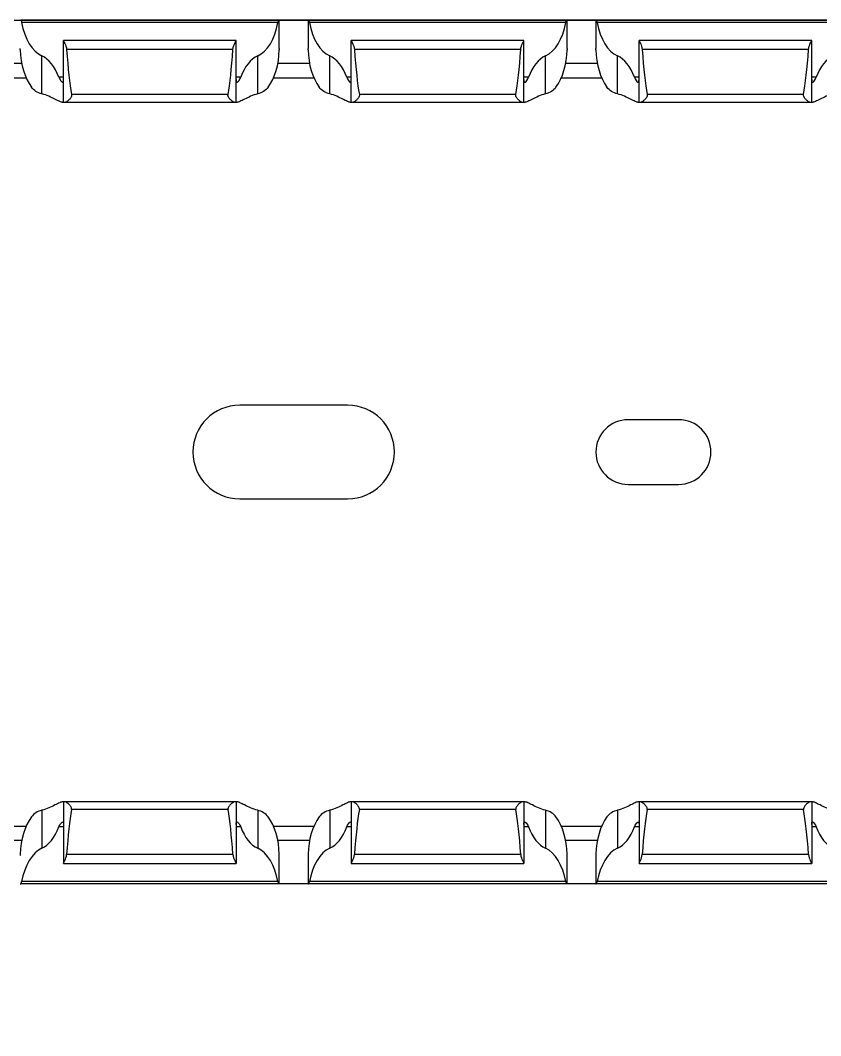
# Model space of a CAD drawing. Header units: millimetres. Extents: x -2573 to 2942, y -1220 to 2800.
# Drawn here: x 1606.5 to 1662.2, y 1579.4 to 1650 of the extents above; entities that cross this region are included whole.
import ezdxf

# ---------------------------------------------------------------- set-up
doc = ezdxf.new("R2010")
doc.units = ezdxf.units.MM

msp = doc.modelspace()

# ---------------------------------------------------------------- linework, layer by layer
at = {"linetype": 'Continuous', "lineweight": 30}
for p, q in [((1606.536, 1650), (1606.565, 1650)), ((1624.508, 1650), (1606.565, 1650)), ((1624.445, 1649.85), (1606.628, 1649.85)), ((1624.536, 1650), (1624.508, 1650)), ((1624.536, 1648.038), (1624.536, 1650)), ((1626.536, 1650), (1624.536, 1650)), ((1626.536, 1650), (1626.536, 1648.034)), ((1626.536, 1650), (1626.565, 1650)), ((1644.508, 1650), (1626.565, 1650)), ((1644.445, 1649.85), (1626.628, 1649.85)), ((1644.536, 1650), (1644.508, 1650)), ((1644.536, 1648.038), (1644.536, 1650)), ((1646.536, 1650), (1644.536, 1650)), ((1646.536, 1650), (1646.536, 1648.034)), ((1646.536, 1650), (1646.565, 1650)), ((1664.508, 1650), (1646.565, 1650)), ((1664.445, 1649.85), (1646.628, 1649.85)), ((1621.536, 1648.6), (1609.536, 1648.6)), ((1609.536, 1648.6), (1609.536, 1648.596)), ((1609.536, 1644.3), (1609.536, 1648.596)), ((1621.536, 1648.596), (1621.536, 1648.6)), ((1621.536, 1644.3), (1621.536, 1648.596)), ((1641.536, 1648.6), (1629.536, 1648.6)), ((1629.536, 1648.6), (1629.536, 1648.596)), ((1629.536, 1644.3), (1629.536, 1648.596)), ((1641.536, 1648.596), (1641.536, 1648.6)), ((1641.536, 1644.3), (1641.536, 1648.596)), ((1661.536, 1648.6), (1649.536, 1648.6)), ((1649.536, 1648.6), (1649.536, 1648.596)), ((1649.536, 1644.3), (1649.536, 1648.596)), ((1661.536, 1648.596), (1661.536, 1648.6)), ((1661.536, 1644.3), (1661.536, 1648.596)), ((1608.036, 1644.892), (1608.036, 1647.531)), ((1621.315, 1647.961), (1609.757, 1647.961)), ((1623.036, 1644.892), (1623.036, 1647.531)), ((1628.036, 1644.892), (1628.036, 1647.531)), ((1641.315, 1647.961), (1629.757, 1647.961)), ((1643.036, 1644.892), (1643.036, 1647.531)), ((1648.036, 1644.892), (1648.036, 1647.531)), ((1661.315, 1647.961), (1649.757, 1647.961)), ((1606.637, 1647), (1604.436, 1647)), ((1626.637, 1647), (1624.436, 1647)), ((1646.637, 1647), (1644.436, 1647)), ((1609.536, 1646.05), (1609.219, 1646.05)), ((1621.854, 1646.05), (1621.536, 1646.05)), ((1629.536, 1646.05), (1629.219, 1646.05)), ((1641.854, 1646.05), (1641.536, 1646.05)), ((1649.536, 1646.05), (1649.219, 1646.05)), ((1661.854, 1646.05), (1661.536, 1646.05)), ((1604.134, 1646), (1606.939, 1646)), ((1624.134, 1646), (1626.939, 1646)), ((1644.134, 1646), (1646.939, 1646)), ((1620.972, 1644.844), (1610.1, 1644.844)), ((1640.972, 1644.844), (1630.1, 1644.844)), ((1660.972, 1644.844), (1650.1, 1644.844)), ((1609.536, 1644.3), (1609.479, 1644.3)), ((1609.621, 1644.3), (1609.536, 1644.3)), ((1621.452, 1644.3), (1609.621, 1644.3)), ((1621.536, 1644.3), (1621.452, 1644.3)), ((1621.594, 1644.3), (1621.536, 1644.3)), ((1629.536, 1644.3), (1629.479, 1644.3)), ((1629.621, 1644.3), (1629.536, 1644.3)), ((1641.452, 1644.3), (1629.621, 1644.3)), ((1641.536, 1644.3), (1641.452, 1644.3)), ((1641.594, 1644.3), (1641.536, 1644.3)), ((1649.536, 1644.3), (1649.479, 1644.3)), ((1649.621, 1644.3), (1649.536, 1644.3)), ((1661.452, 1644.3), (1649.621, 1644.3)), ((1661.536, 1644.3), (1661.452, 1644.3)), ((1661.594, 1644.3), (1661.536, 1644.3)), ((1629.286, 1623.25), (1621.786, 1623.25)), ((1652.286, 1622.25), (1648.786, 1622.25)), ((1648.786, 1617.75), (1652.286, 1617.75)), ((1621.786, 1616.75), (1629.286, 1616.75)), ((1609.536, 1595.7), (1609.479, 1595.7)), ((1609.536, 1595.7), (1609.536, 1591.404)), ((1609.621, 1595.7), (1609.536, 1595.7)), ((1621.452, 1595.7), (1609.621, 1595.7)), ((1621.536, 1595.7), (1621.452, 1595.7)), ((1621.536, 1595.7), (1621.536, 1591.404)), ((1621.594, 1595.7), (1621.536, 1595.7)), ((1629.536, 1595.7), (1629.479, 1595.7)), ((1629.536, 1595.7), (1629.536, 1591.404)), ((1629.621, 1595.7), (1629.536, 1595.7)), ((1641.452, 1595.7), (1629.621, 1595.7)), ((1641.536, 1595.7), (1641.452, 1595.7)), ((1641.536, 1595.7), (1641.536, 1591.404)), ((1641.594, 1595.7), (1641.536, 1595.7)), ((1649.536, 1595.7), (1649.479, 1595.7)), ((1649.536, 1595.7), (1649.536, 1591.404)), ((1649.621, 1595.7), (1649.536, 1595.7)), ((1661.452, 1595.7), (1649.621, 1595.7)), ((1661.536, 1595.7), (1661.452, 1595.7)), ((1661.536, 1595.7), (1661.536, 1591.404)), ((1661.594, 1595.7), (1661.536, 1595.7)), ((1608.036, 1595.108), (1608.036, 1592.469)), ((1620.972, 1595.156), (1610.1, 1595.156)), ((1623.036, 1595.108), (1623.036, 1592.469)), ((1628.036, 1595.108), (1628.036, 1592.469)), ((1640.972, 1595.156), (1630.1, 1595.156)), ((1643.036, 1595.108), (1643.036, 1592.469)), ((1648.036, 1595.108), (1648.036, 1592.469)), ((1660.972, 1595.156), (1650.1, 1595.156)), ((1604.134, 1594), (1606.939, 1594)), ((1609.536, 1593.95), (1609.219, 1593.95)), ((1621.854, 1593.95), (1621.536, 1593.95)), ((1624.134, 1594), (1626.939, 1594)), ((1629.536, 1593.95), (1629.219, 1593.95)), ((1641.854, 1593.95), (1641.536, 1593.95)), ((1644.134, 1594), (1646.939, 1594)), ((1649.536, 1593.95), (1649.219, 1593.95)), ((1661.854, 1593.95), (1661.536, 1593.95)), ((1606.637, 1593), (1604.436, 1593)), ((1626.637, 1593), (1624.436, 1593)), ((1646.637, 1593), (1644.436, 1593)), ((1621.315, 1592.039), (1609.757, 1592.039)), ((1624.536, 1590), (1624.536, 1591.962)), ((1626.536, 1591.966), (1626.536, 1590)), ((1641.315, 1592.039), (1629.757, 1592.039)), ((1644.536, 1590), (1644.536, 1591.962)), ((1646.536, 1591.966), (1646.536, 1590)), ((1661.315, 1592.039), (1649.757, 1592.039)), ((1609.536, 1591.4), (1609.536, 1591.404)), ((1609.536, 1591.4), (1621.536, 1591.4)), ((1621.536, 1591.404), (1621.536, 1591.4)), ((1629.536, 1591.4), (1629.536, 1591.404)), ((1629.536, 1591.4), (1641.536, 1591.4)), ((1641.536, 1591.404), (1641.536, 1591.4)), ((1649.536, 1591.4), (1649.536, 1591.404)), ((1649.536, 1591.4), (1661.536, 1591.4)), ((1661.536, 1591.404), (1661.536, 1591.4)), ((1606.536, 1590), (1606.565, 1590)), ((1624.508, 1590), (1606.565, 1590)), ((1624.445, 1590.15), (1606.628, 1590.15)), ((1624.536, 1590), (1624.508, 1590)), ((1626.536, 1590), (1624.536, 1590)), ((1626.536, 1590), (1626.565, 1590)), ((1644.508, 1590), (1626.565, 1590)), ((1644.445, 1590.15), (1626.628, 1590.15)), ((1644.536, 1590), (1644.508, 1590)), ((1646.536, 1590), (1644.536, 1590)), ((1646.536, 1590), (1646.565, 1590)), ((1664.508, 1590), (1646.565, 1590)), ((1664.445, 1590.15), (1646.628, 1590.15))]:
    msp.add_line(p, q, dxfattribs=at)
msp.add_lwpolyline([(1280.536, 1650), (2025.536, 1650), (2025.536, 480), (1280.536, 480)], close=True)
for centre, radius, start, end in [((1621.786, 1620), 3.25, 90, 270), ((1629.286, 1620), 3.25, 270, 90), ((1648.786, 1620), 2.25, 90, 270), ((1652.286, 1620), 2.25, 270, 90)]:
    msp.add_arc(centre, radius, start, end, dxfattribs=at)
for centre, major_axis, ratio, start_param, end_param in [((1608.536, 1650.885), (0, 3.464), 0.57735, 1.874101, 2.888912), ((1622.536, 1650.885), (0, 3.464), 0.57735, 3.394273, 4.409084), ((1628.536, 1650.885), (0, 3.464), 0.57735, 1.874101, 2.888912), ((1642.536, 1650.885), (0, 3.464), 0.57735, 3.394273, 4.409084), ((1648.536, 1650.885), (0, 3.464), 0.57735, 1.874101, 2.888912), ((1608.536, 1648.085), (0, 3.464), 0.57735, 1.609674, 2.480666), ((1607.536, 1644.176), (0, 3.464), 0.57735, 5.283837, 6.030505), ((1610.536, 1655.131), (0, 11.43), 0.087489, 2.248826, 2.690566), ((1620.536, 1655.131), (0, 11.43), 0.087489, 3.592619, 4.034359), ((1623.536, 1644.176), (0, 3.464), 0.57735, 0.25268, 0.999349), ((1622.536, 1648.085), (0, 3.464), 0.57735, 3.80252, 4.673511), ((1628.536, 1648.085), (0, 3.464), 0.57735, 1.609674, 2.480666), ((1627.536, 1644.176), (0, 3.464), 0.57735, 5.283837, 6.030505), ((1630.536, 1655.131), (0, 11.43), 0.087489, 2.248826, 2.690566), ((1640.536, 1655.131), (0, 11.43), 0.087489, 3.592619, 4.034359), ((1643.536, 1644.176), (0, 3.464), 0.57735, 0.25268, 0.999349), ((1642.536, 1648.085), (0, 3.464), 0.57735, 3.80252, 4.673511), ((1648.536, 1648.085), (0, 3.464), 0.57735, 1.609674, 2.480666), ((1647.536, 1644.176), (0, 3.464), 0.57735, 5.283837, 6.030505), ((1650.536, 1655.131), (0, 11.43), 0.087489, 2.248826, 2.690566), ((1660.536, 1655.131), (0, 11.43), 0.087489, 3.592619, 4.034359), ((1663.536, 1644.176), (0, 3.464), 0.57735, 0.25268, 0.999349), ((1608.536, 1591.915), (0, 3.464), 0.57735, 0.660927, 1.531918), ((1610.536, 1584.869), (0, 11.43), 0.087489, 0.451027, 0.892766), ((1620.536, 1584.869), (0, 11.43), 0.087489, 5.390419, 5.832158), ((1622.536, 1591.915), (0, 3.464), 0.57735, 4.751267, 5.622258), ((1628.536, 1591.915), (0, 3.464), 0.57735, 0.660927, 1.531918), ((1630.536, 1584.869), (0, 11.43), 0.087489, 0.451027, 0.892766), ((1640.536, 1584.869), (0, 11.43), 0.087489, 5.390419, 5.832158), ((1642.536, 1591.915), (0, 3.464), 0.57735, 4.751267, 5.622258), ((1648.536, 1591.915), (0, 3.464), 0.57735, 0.660927, 1.531918), ((1650.536, 1584.869), (0, 11.43), 0.087489, 0.451027, 0.892766), ((1660.536, 1584.869), (0, 11.43), 0.087489, 5.390419, 5.832158), ((1607.536, 1595.824), (0, 3.464), 0.57735, 3.394273, 4.140941), ((1623.536, 1595.824), (0, 3.464), 0.57735, 2.142244, 2.888912), ((1627.536, 1595.824), (0, 3.464), 0.57735, 3.394273, 4.140941), ((1643.536, 1595.824), (0, 3.464), 0.57735, 2.142244, 2.888912), ((1647.536, 1595.824), (0, 3.464), 0.57735, 3.394273, 4.140941), ((1663.536, 1595.824), (0, 3.464), 0.57735, 2.142244, 2.888912), ((1608.536, 1589.115), (0, 3.464), 0.57735, 0.25268, 1.267492), ((1622.536, 1589.115), (0, 3.464), 0.57735, 5.015694, 6.030505), ((1628.536, 1589.115), (0, 3.464), 0.57735, 0.25268, 1.267492), ((1642.536, 1589.115), (0, 3.464), 0.57735, 5.015694, 6.030505), ((1648.536, 1589.115), (0, 3.464), 0.57735, 0.25268, 1.267492)]:
    msp.add_ellipse(centre, major_axis=major_axis, ratio=ratio, start_param=start_param, end_param=end_param, dxfattribs=at)
for points, knots in [([(1606.565, 1650), (1606.574, 1650), (1606.585, 1649.986), (1606.608, 1649.934), (1606.619, 1649.896), (1606.628, 1649.85)], [0, 0, 0, 0, 0.5, 0.5, 1, 1, 1, 1]), ([(1624.445, 1649.85), (1624.453, 1649.895), (1624.465, 1649.934), (1624.487, 1649.986), (1624.499, 1650), (1624.508, 1650)], [0, 0, 0, 0, 0.5, 0.5, 1, 1, 1, 1]), ([(1626.565, 1650), (1626.574, 1650), (1626.585, 1649.986), (1626.608, 1649.934), (1626.619, 1649.896), (1626.628, 1649.85)], [0, 0, 0, 0, 0.5, 0.5, 1, 1, 1, 1]), ([(1644.445, 1649.85), (1644.453, 1649.895), (1644.465, 1649.934), (1644.487, 1649.986), (1644.499, 1650), (1644.508, 1650)], [0, 0, 0, 0, 0.5, 0.5, 1, 1, 1, 1]), ([(1646.565, 1650), (1646.574, 1650), (1646.585, 1649.986), (1646.608, 1649.934), (1646.619, 1649.896), (1646.628, 1649.85)], [0, 0, 0, 0, 0.5, 0.5, 1, 1, 1, 1]), ([(1609.536, 1648.596), (1609.536, 1648.588), (1609.547, 1648.565), (1609.582, 1648.494), (1609.607, 1648.446), (1609.686, 1648.277), (1609.746, 1648.128), (1609.757, 1647.961)], [0, 0, 0, 0, 0.25, 0.25, 0.5, 0.5, 1, 1, 1, 1]), ([(1621.315, 1647.961), (1621.327, 1648.127), (1621.387, 1648.278), (1621.465, 1648.446), (1621.49, 1648.494), (1621.526, 1648.565), (1621.536, 1648.588), (1621.536, 1648.596)], [0, 0, 0, 0, 0.5, 0.5, 0.75, 0.75, 1, 1, 1, 1]), ([(1629.536, 1648.596), (1629.536, 1648.588), (1629.547, 1648.565), (1629.582, 1648.494), (1629.607, 1648.446), (1629.686, 1648.277), (1629.746, 1648.128), (1629.757, 1647.961)], [0, 0, 0, 0, 0.25, 0.25, 0.5, 0.5, 1, 1, 1, 1]), ([(1641.315, 1647.961), (1641.327, 1648.127), (1641.387, 1648.278), (1641.465, 1648.446), (1641.49, 1648.494), (1641.526, 1648.565), (1641.536, 1648.588), (1641.536, 1648.596)], [0, 0, 0, 0, 0.5, 0.5, 0.75, 0.75, 1, 1, 1, 1]), ([(1649.536, 1648.596), (1649.536, 1648.588), (1649.547, 1648.565), (1649.582, 1648.494), (1649.607, 1648.446), (1649.686, 1648.277), (1649.746, 1648.128), (1649.757, 1647.961)], [0, 0, 0, 0, 0.25, 0.25, 0.5, 0.5, 1, 1, 1, 1]), ([(1661.315, 1647.961), (1661.327, 1648.127), (1661.387, 1648.278), (1661.465, 1648.446), (1661.49, 1648.494), (1661.526, 1648.565), (1661.536, 1648.588), (1661.536, 1648.596)], [0, 0, 0, 0, 0.5, 0.5, 0.75, 0.75, 1, 1, 1, 1]), ([(1606.538, 1647.95), (1606.538, 1647.963), (1606.537, 1647.995), (1606.537, 1648.019), (1606.537, 1648.034)], [0, 0, 0, 0, 0.381561, 1, 1, 1, 1]), ([(1624.536, 1648.038), (1624.536, 1648.037), (1624.537, 1648.02), (1624.536, 1647.986), (1624.535, 1647.954), (1624.535, 1647.95)], [0, 0, 0, 0, 0.03818, 0.88892, 1, 1, 1, 1]), ([(1626.538, 1647.95), (1626.538, 1647.963), (1626.537, 1647.995), (1626.537, 1648.019), (1626.537, 1648.034)], [0, 0, 0, 0, 0.3815603, 1, 1, 1, 1]), ([(1644.536, 1648.038), (1644.536, 1648.037), (1644.537, 1648.02), (1644.536, 1647.986), (1644.535, 1647.954), (1644.535, 1647.95)], [0, 0, 0, 0, 0.038179, 0.88892, 1, 1, 1, 1]), ([(1646.538, 1647.95), (1646.538, 1647.963), (1646.537, 1647.995), (1646.537, 1648.019), (1646.537, 1648.034)], [0, 0, 0, 0, 0.381561, 1, 1, 1, 1]), ([(1609.219, 1646.05), (1609.285, 1645.871), (1609.382, 1645.746), (1609.477, 1645.693), (1609.502, 1645.698), (1609.531, 1645.757), (1609.536, 1645.812), (1609.536, 1645.886)], [0, 0, 0, 0, 0.5, 0.5, 0.75, 0.75, 1, 1, 1, 1]), ([(1621.536, 1645.886), (1621.536, 1645.812), (1621.541, 1645.758), (1621.571, 1645.698), (1621.595, 1645.692), (1621.692, 1645.747), (1621.788, 1645.872), (1621.854, 1646.05)], [0, 0, 0, 0, 0.25, 0.25, 0.5, 0.5, 1, 1, 1, 1]), ([(1629.219, 1646.05), (1629.285, 1645.871), (1629.382, 1645.746), (1629.477, 1645.693), (1629.502, 1645.698), (1629.531, 1645.757), (1629.536, 1645.812), (1629.536, 1645.886)], [0, 0, 0, 0, 0.5, 0.5, 0.75, 0.75, 1, 1, 1, 1]), ([(1641.536, 1645.886), (1641.536, 1645.812), (1641.541, 1645.758), (1641.571, 1645.698), (1641.595, 1645.692), (1641.692, 1645.747), (1641.788, 1645.872), (1641.854, 1646.05)], [0, 0, 0, 0, 0.25, 0.25, 0.5, 0.5, 1, 1, 1, 1]), ([(1649.219, 1646.05), (1649.285, 1645.871), (1649.382, 1645.746), (1649.477, 1645.693), (1649.502, 1645.698), (1649.531, 1645.757), (1649.536, 1645.812), (1649.536, 1645.886)], [0, 0, 0, 0, 0.5, 0.5, 0.75, 0.75, 1, 1, 1, 1]), ([(1661.536, 1645.886), (1661.536, 1645.812), (1661.541, 1645.758), (1661.571, 1645.698), (1661.595, 1645.692), (1661.692, 1645.747), (1661.788, 1645.872), (1661.854, 1646.05)], [0, 0, 0, 0, 0.25, 0.25, 0.5, 0.5, 1, 1, 1, 1]), ([(1608.036, 1644.892), (1607.888, 1644.929), (1607.747, 1644.985), (1607.501, 1645.137), (1607.394, 1645.235), (1607.309, 1645.35)], [0, 0, 0, 0, 0.5, 0.5, 1, 1, 1, 1]), ([(1623.764, 1645.35), (1623.679, 1645.235), (1623.572, 1645.138), (1623.326, 1644.985), (1623.185, 1644.929), (1623.036, 1644.892)], [0, 0, 0, 0, 0.5, 0.5, 1, 1, 1, 1]), ([(1628.036, 1644.892), (1627.888, 1644.929), (1627.747, 1644.985), (1627.501, 1645.137), (1627.394, 1645.235), (1627.309, 1645.35)], [0, 0, 0, 0, 0.5, 0.5, 1, 1, 1, 1]), ([(1643.764, 1645.35), (1643.679, 1645.235), (1643.572, 1645.138), (1643.326, 1644.985), (1643.185, 1644.929), (1643.036, 1644.892)], [0, 0, 0, 0, 0.5, 0.5, 1, 1, 1, 1]), ([(1648.036, 1644.892), (1647.888, 1644.929), (1647.747, 1644.985), (1647.501, 1645.137), (1647.394, 1645.235), (1647.309, 1645.35)], [0, 0, 0, 0, 0.5, 0.5, 1, 1, 1, 1]), ([(1609.479, 1644.3), (1609.457, 1644.3), (1609.428, 1644.306), (1609.359, 1644.328), (1609.319, 1644.344), (1609.182, 1644.405), (1609.072, 1644.461), (1608.821, 1644.586), (1608.682, 1644.655), (1608.378, 1644.786), (1608.212, 1644.848), (1608.036, 1644.892)], [0, 0, 0, 0, 0.125, 0.125, 0.25, 0.25, 0.5, 0.5, 0.75, 0.75, 1, 1, 1, 1]), ([(1610.1, 1644.844), (1610.108, 1644.804), (1610.104, 1644.762), (1610.08, 1644.684), (1610.06, 1644.649), (1609.994, 1644.553), (1609.942, 1644.5), (1609.839, 1644.409), (1609.788, 1644.371), (1609.695, 1644.317), (1609.653, 1644.3), (1609.621, 1644.3)], [0, 0, 0, 0, 0.125, 0.125, 0.25, 0.25, 0.5, 0.5, 0.75, 0.75, 1, 1, 1, 1]), ([(1621.452, 1644.3), (1621.419, 1644.3), (1621.377, 1644.317), (1621.285, 1644.371), (1621.233, 1644.409), (1621.131, 1644.5), (1621.078, 1644.553), (1621.012, 1644.649), (1620.993, 1644.684), (1620.968, 1644.761), (1620.965, 1644.804), (1620.972, 1644.844)], [0, 0, 0, 0, 0.25, 0.25, 0.5, 0.5, 0.75, 0.75, 0.875, 0.875, 1, 1, 1, 1]), ([(1623.036, 1644.892), (1622.86, 1644.847), (1622.694, 1644.785), (1622.391, 1644.655), (1622.25, 1644.585), (1622.001, 1644.461), (1621.89, 1644.405), (1621.754, 1644.344), (1621.714, 1644.328), (1621.645, 1644.306), (1621.616, 1644.3), (1621.594, 1644.3)], [0, 0, 0, 0, 0.25, 0.25, 0.5, 0.5, 0.75, 0.75, 0.875, 0.875, 1, 1, 1, 1]), ([(1629.479, 1644.3), (1629.457, 1644.3), (1629.428, 1644.306), (1629.359, 1644.328), (1629.319, 1644.344), (1629.182, 1644.405), (1629.072, 1644.461), (1628.821, 1644.586), (1628.682, 1644.655), (1628.378, 1644.786), (1628.212, 1644.848), (1628.036, 1644.892)], [0, 0, 0, 0, 0.125, 0.125, 0.25, 0.25, 0.5, 0.5, 0.75, 0.75, 1, 1, 1, 1]), ([(1630.1, 1644.844), (1630.108, 1644.804), (1630.104, 1644.762), (1630.08, 1644.684), (1630.06, 1644.649), (1629.994, 1644.553), (1629.942, 1644.5), (1629.839, 1644.409), (1629.788, 1644.371), (1629.695, 1644.317), (1629.653, 1644.3), (1629.621, 1644.3)], [0, 0, 0, 0, 0.125, 0.125, 0.25, 0.25, 0.5, 0.5, 0.75, 0.75, 1, 1, 1, 1]), ([(1641.452, 1644.3), (1641.419, 1644.3), (1641.377, 1644.317), (1641.285, 1644.371), (1641.233, 1644.409), (1641.131, 1644.5), (1641.078, 1644.553), (1641.012, 1644.649), (1640.993, 1644.684), (1640.968, 1644.761), (1640.965, 1644.804), (1640.972, 1644.844)], [0, 0, 0, 0, 0.25, 0.25, 0.5, 0.5, 0.75, 0.75, 0.875, 0.875, 1, 1, 1, 1]), ([(1643.036, 1644.892), (1642.86, 1644.847), (1642.694, 1644.785), (1642.391, 1644.655), (1642.25, 1644.585), (1642.001, 1644.461), (1641.89, 1644.405), (1641.754, 1644.344), (1641.714, 1644.328), (1641.645, 1644.306), (1641.616, 1644.3), (1641.594, 1644.3)], [0, 0, 0, 0, 0.25, 0.25, 0.5, 0.5, 0.75, 0.75, 0.875, 0.875, 1, 1, 1, 1]), ([(1649.479, 1644.3), (1649.457, 1644.3), (1649.428, 1644.306), (1649.359, 1644.328), (1649.319, 1644.344), (1649.182, 1644.405), (1649.072, 1644.461), (1648.821, 1644.586), (1648.682, 1644.655), (1648.378, 1644.786), (1648.212, 1644.848), (1648.036, 1644.892)], [0, 0, 0, 0, 0.125, 0.125, 0.25, 0.25, 0.5, 0.5, 0.75, 0.75, 1, 1, 1, 1]), ([(1650.1, 1644.844), (1650.108, 1644.804), (1650.104, 1644.762), (1650.08, 1644.684), (1650.06, 1644.649), (1649.994, 1644.553), (1649.942, 1644.5), (1649.839, 1644.409), (1649.788, 1644.371), (1649.695, 1644.317), (1649.653, 1644.3), (1649.621, 1644.3)], [0, 0, 0, 0, 0.125, 0.125, 0.25, 0.25, 0.5, 0.5, 0.75, 0.75, 1, 1, 1, 1]), ([(1661.452, 1644.3), (1661.419, 1644.3), (1661.377, 1644.317), (1661.285, 1644.371), (1661.233, 1644.409), (1661.131, 1644.5), (1661.078, 1644.553), (1661.012, 1644.649), (1660.993, 1644.684), (1660.968, 1644.761), (1660.965, 1644.804), (1660.972, 1644.844)], [0, 0, 0, 0, 0.25, 0.25, 0.5, 0.5, 0.75, 0.75, 0.875, 0.875, 1, 1, 1, 1]), ([(1663.036, 1644.892), (1662.86, 1644.847), (1662.694, 1644.785), (1662.391, 1644.655), (1662.25, 1644.585), (1662.001, 1644.461), (1661.89, 1644.405), (1661.754, 1644.344), (1661.714, 1644.328), (1661.645, 1644.306), (1661.616, 1644.3), (1661.594, 1644.3)], [0, 0, 0, 0, 0.25, 0.25, 0.5, 0.5, 0.75, 0.75, 0.875, 0.875, 1, 1, 1, 1]), ([(1609.479, 1595.7), (1609.457, 1595.7), (1609.428, 1595.694), (1609.359, 1595.672), (1609.319, 1595.656), (1609.182, 1595.595), (1609.072, 1595.539), (1608.821, 1595.414), (1608.682, 1595.345), (1608.378, 1595.214), (1608.212, 1595.152), (1608.036, 1595.108)], [0, 0, 0, 0, 0.125, 0.125, 0.25, 0.25, 0.5, 0.5, 0.75, 0.75, 1, 1, 1, 1]), ([(1610.1, 1595.156), (1610.108, 1595.196), (1610.104, 1595.238), (1610.08, 1595.316), (1610.06, 1595.351), (1609.994, 1595.447), (1609.942, 1595.5), (1609.839, 1595.591), (1609.788, 1595.629), (1609.695, 1595.683), (1609.653, 1595.7), (1609.621, 1595.7)], [0, 0, 0, 0, 0.125, 0.125, 0.25, 0.25, 0.5, 0.5, 0.75, 0.75, 1, 1, 1, 1]), ([(1621.452, 1595.7), (1621.419, 1595.7), (1621.377, 1595.683), (1621.285, 1595.629), (1621.233, 1595.591), (1621.131, 1595.5), (1621.078, 1595.447), (1621.012, 1595.351), (1620.993, 1595.316), (1620.968, 1595.239), (1620.965, 1595.196), (1620.972, 1595.156)], [0, 0, 0, 0, 0.25, 0.25, 0.5, 0.5, 0.75, 0.75, 0.875, 0.875, 1, 1, 1, 1]), ([(1623.036, 1595.108), (1622.86, 1595.153), (1622.694, 1595.215), (1622.391, 1595.345), (1622.25, 1595.415), (1622.001, 1595.539), (1621.89, 1595.595), (1621.754, 1595.656), (1621.714, 1595.672), (1621.645, 1595.694), (1621.616, 1595.7), (1621.594, 1595.7)], [0, 0, 0, 0, 0.25, 0.25, 0.5, 0.5, 0.75, 0.75, 0.875, 0.875, 1, 1, 1, 1]), ([(1629.479, 1595.7), (1629.457, 1595.7), (1629.428, 1595.694), (1629.359, 1595.672), (1629.319, 1595.656), (1629.182, 1595.595), (1629.072, 1595.539), (1628.821, 1595.414), (1628.682, 1595.345), (1628.378, 1595.214), (1628.212, 1595.152), (1628.036, 1595.108)], [0, 0, 0, 0, 0.125, 0.125, 0.25, 0.25, 0.5, 0.5, 0.75, 0.75, 1, 1, 1, 1]), ([(1630.1, 1595.156), (1630.108, 1595.196), (1630.104, 1595.238), (1630.08, 1595.316), (1630.06, 1595.351), (1629.994, 1595.447), (1629.942, 1595.5), (1629.839, 1595.591), (1629.788, 1595.629), (1629.695, 1595.683), (1629.653, 1595.7), (1629.621, 1595.7)], [0, 0, 0, 0, 0.125, 0.125, 0.25, 0.25, 0.5, 0.5, 0.75, 0.75, 1, 1, 1, 1]), ([(1641.452, 1595.7), (1641.419, 1595.7), (1641.377, 1595.683), (1641.285, 1595.629), (1641.233, 1595.591), (1641.131, 1595.5), (1641.078, 1595.447), (1641.012, 1595.351), (1640.993, 1595.316), (1640.968, 1595.239), (1640.965, 1595.196), (1640.972, 1595.156)], [0, 0, 0, 0, 0.25, 0.25, 0.5, 0.5, 0.75, 0.75, 0.875, 0.875, 1, 1, 1, 1]), ([(1643.036, 1595.108), (1642.86, 1595.153), (1642.694, 1595.215), (1642.391, 1595.345), (1642.25, 1595.415), (1642.001, 1595.539), (1641.89, 1595.595), (1641.754, 1595.656), (1641.714, 1595.672), (1641.645, 1595.694), (1641.616, 1595.7), (1641.594, 1595.7)], [0, 0, 0, 0, 0.25, 0.25, 0.5, 0.5, 0.75, 0.75, 0.875, 0.875, 1, 1, 1, 1]), ([(1649.479, 1595.7), (1649.457, 1595.7), (1649.428, 1595.694), (1649.359, 1595.672), (1649.319, 1595.656), (1649.182, 1595.595), (1649.072, 1595.539), (1648.821, 1595.414), (1648.682, 1595.345), (1648.378, 1595.214), (1648.212, 1595.152), (1648.036, 1595.108)], [0, 0, 0, 0, 0.125, 0.125, 0.25, 0.25, 0.5, 0.5, 0.75, 0.75, 1, 1, 1, 1]), ([(1650.1, 1595.156), (1650.108, 1595.196), (1650.104, 1595.238), (1650.08, 1595.316), (1650.06, 1595.351), (1649.994, 1595.447), (1649.942, 1595.5), (1649.839, 1595.591), (1649.788, 1595.629), (1649.695, 1595.683), (1649.653, 1595.7), (1649.621, 1595.7)], [0, 0, 0, 0, 0.125, 0.125, 0.25, 0.25, 0.5, 0.5, 0.75, 0.75, 1, 1, 1, 1]), ([(1661.452, 1595.7), (1661.419, 1595.7), (1661.377, 1595.683), (1661.285, 1595.629), (1661.233, 1595.591), (1661.131, 1595.5), (1661.078, 1595.447), (1661.012, 1595.351), (1660.993, 1595.316), (1660.968, 1595.239), (1660.965, 1595.196), (1660.972, 1595.156)], [0, 0, 0, 0, 0.25, 0.25, 0.5, 0.5, 0.75, 0.75, 0.875, 0.875, 1, 1, 1, 1]), ([(1663.036, 1595.108), (1662.86, 1595.153), (1662.694, 1595.215), (1662.391, 1595.345), (1662.25, 1595.415), (1662.001, 1595.539), (1661.89, 1595.595), (1661.754, 1595.656), (1661.714, 1595.672), (1661.645, 1595.694), (1661.616, 1595.7), (1661.594, 1595.7)], [0, 0, 0, 0, 0.25, 0.25, 0.5, 0.5, 0.75, 0.75, 0.875, 0.875, 1, 1, 1, 1]), ([(1608.036, 1595.108), (1607.888, 1595.071), (1607.747, 1595.015), (1607.501, 1594.863), (1607.394, 1594.765), (1607.309, 1594.65)], [0, 0, 0, 0, 0.5, 0.5, 1, 1, 1, 1]), ([(1623.764, 1594.65), (1623.679, 1594.765), (1623.572, 1594.862), (1623.326, 1595.015), (1623.185, 1595.071), (1623.036, 1595.108)], [0, 0, 0, 0, 0.5, 0.5, 1, 1, 1, 1]), ([(1628.036, 1595.108), (1627.888, 1595.071), (1627.747, 1595.015), (1627.501, 1594.863), (1627.394, 1594.765), (1627.309, 1594.65)], [0, 0, 0, 0, 0.5, 0.5, 1, 1, 1, 1]), ([(1643.764, 1594.65), (1643.679, 1594.765), (1643.572, 1594.862), (1643.326, 1595.015), (1643.185, 1595.071), (1643.036, 1595.108)], [0, 0, 0, 0, 0.5, 0.5, 1, 1, 1, 1]), ([(1648.036, 1595.108), (1647.888, 1595.071), (1647.747, 1595.015), (1647.501, 1594.863), (1647.394, 1594.765), (1647.309, 1594.65)], [0, 0, 0, 0, 0.5, 0.5, 1, 1, 1, 1]), ([(1609.219, 1593.95), (1609.285, 1594.129), (1609.382, 1594.254), (1609.477, 1594.307), (1609.502, 1594.302), (1609.531, 1594.243), (1609.536, 1594.188), (1609.536, 1594.114)], [0, 0, 0, 0, 0.5, 0.5, 0.75, 0.75, 1, 1, 1, 1]), ([(1621.536, 1594.114), (1621.536, 1594.188), (1621.541, 1594.242), (1621.571, 1594.302), (1621.595, 1594.308), (1621.692, 1594.253), (1621.788, 1594.128), (1621.854, 1593.95)], [0, 0, 0, 0, 0.25, 0.25, 0.5, 0.5, 1, 1, 1, 1]), ([(1629.219, 1593.95), (1629.285, 1594.129), (1629.382, 1594.254), (1629.477, 1594.307), (1629.502, 1594.302), (1629.531, 1594.243), (1629.536, 1594.188), (1629.536, 1594.114)], [0, 0, 0, 0, 0.5, 0.5, 0.75, 0.75, 1, 1, 1, 1]), ([(1641.536, 1594.114), (1641.536, 1594.188), (1641.541, 1594.242), (1641.571, 1594.302), (1641.595, 1594.308), (1641.692, 1594.253), (1641.788, 1594.128), (1641.854, 1593.95)], [0, 0, 0, 0, 0.25, 0.25, 0.5, 0.5, 1, 1, 1, 1]), ([(1649.219, 1593.95), (1649.285, 1594.129), (1649.382, 1594.254), (1649.477, 1594.307), (1649.502, 1594.302), (1649.531, 1594.243), (1649.536, 1594.188), (1649.536, 1594.114)], [0, 0, 0, 0, 0.5, 0.5, 0.75, 0.75, 1, 1, 1, 1]), ([(1661.536, 1594.114), (1661.536, 1594.188), (1661.541, 1594.242), (1661.571, 1594.302), (1661.595, 1594.308), (1661.692, 1594.253), (1661.788, 1594.128), (1661.854, 1593.95)], [0, 0, 0, 0, 0.25, 0.25, 0.5, 0.5, 1, 1, 1, 1]), ([(1606.538, 1592.05), (1606.538, 1592.037), (1606.537, 1592.005), (1606.537, 1591.981), (1606.537, 1591.966)], [0, 0, 0, 0, 0.381561, 1, 1, 1, 1]), ([(1609.536, 1591.404), (1609.536, 1591.412), (1609.547, 1591.435), (1609.582, 1591.506), (1609.607, 1591.554), (1609.686, 1591.723), (1609.746, 1591.872), (1609.757, 1592.039)], [0, 0, 0, 0, 0.25, 0.25, 0.5, 0.5, 1, 1, 1, 1]), ([(1621.315, 1592.039), (1621.327, 1591.873), (1621.387, 1591.722), (1621.465, 1591.554), (1621.49, 1591.506), (1621.526, 1591.435), (1621.536, 1591.412), (1621.536, 1591.404)], [0, 0, 0, 0, 0.5, 0.5, 0.75, 0.75, 1, 1, 1, 1]), ([(1624.536, 1591.962), (1624.536, 1591.963), (1624.537, 1591.98), (1624.536, 1592.014), (1624.535, 1592.046), (1624.535, 1592.05)], [0, 0, 0, 0, 0.03818, 0.88892, 1, 1, 1, 1]), ([(1626.538, 1592.05), (1626.538, 1592.037), (1626.537, 1592.005), (1626.537, 1591.981), (1626.537, 1591.966)], [0, 0, 0, 0, 0.3815603, 1, 1, 1, 1]), ([(1629.536, 1591.404), (1629.536, 1591.412), (1629.547, 1591.435), (1629.582, 1591.506), (1629.607, 1591.554), (1629.686, 1591.723), (1629.746, 1591.872), (1629.757, 1592.039)], [0, 0, 0, 0, 0.25, 0.25, 0.5, 0.5, 1, 1, 1, 1]), ([(1641.315, 1592.039), (1641.327, 1591.873), (1641.387, 1591.722), (1641.465, 1591.554), (1641.49, 1591.506), (1641.526, 1591.435), (1641.536, 1591.412), (1641.536, 1591.404)], [0, 0, 0, 0, 0.5, 0.5, 0.75, 0.75, 1, 1, 1, 1]), ([(1644.536, 1591.962), (1644.536, 1591.963), (1644.537, 1591.98), (1644.536, 1592.014), (1644.535, 1592.046), (1644.535, 1592.05)], [0, 0, 0, 0, 0.038179, 0.88892, 1, 1, 1, 1]), ([(1646.538, 1592.05), (1646.538, 1592.037), (1646.537, 1592.005), (1646.537, 1591.981), (1646.537, 1591.966)], [0, 0, 0, 0, 0.381561, 1, 1, 1, 1]), ([(1649.536, 1591.404), (1649.536, 1591.412), (1649.547, 1591.435), (1649.582, 1591.506), (1649.607, 1591.554), (1649.686, 1591.723), (1649.746, 1591.872), (1649.757, 1592.039)], [0, 0, 0, 0, 0.25, 0.25, 0.5, 0.5, 1, 1, 1, 1]), ([(1661.315, 1592.039), (1661.327, 1591.873), (1661.387, 1591.722), (1661.465, 1591.554), (1661.49, 1591.506), (1661.526, 1591.435), (1661.536, 1591.412), (1661.536, 1591.404)], [0, 0, 0, 0, 0.5, 0.5, 0.75, 0.75, 1, 1, 1, 1]), ([(1606.565, 1590), (1606.574, 1590), (1606.585, 1590.014), (1606.608, 1590.066), (1606.619, 1590.104), (1606.628, 1590.15)], [0, 0, 0, 0, 0.5, 0.5, 1, 1, 1, 1]), ([(1624.445, 1590.15), (1624.453, 1590.105), (1624.465, 1590.066), (1624.487, 1590.014), (1624.499, 1590), (1624.508, 1590)], [0, 0, 0, 0, 0.5, 0.5, 1, 1, 1, 1]), ([(1626.565, 1590), (1626.574, 1590), (1626.585, 1590.014), (1626.608, 1590.066), (1626.619, 1590.104), (1626.628, 1590.15)], [0, 0, 0, 0, 0.5, 0.5, 1, 1, 1, 1]), ([(1644.445, 1590.15), (1644.453, 1590.105), (1644.465, 1590.066), (1644.487, 1590.014), (1644.499, 1590), (1644.508, 1590)], [0, 0, 0, 0, 0.5, 0.5, 1, 1, 1, 1]), ([(1646.565, 1590), (1646.574, 1590), (1646.585, 1590.014), (1646.608, 1590.066), (1646.619, 1590.104), (1646.628, 1590.15)], [0, 0, 0, 0, 0.5, 0.5, 1, 1, 1, 1])]:
    msp.add_open_spline(points, degree=3, knots=knots, dxfattribs=at)

doc.saveas('drawing.dxf')
